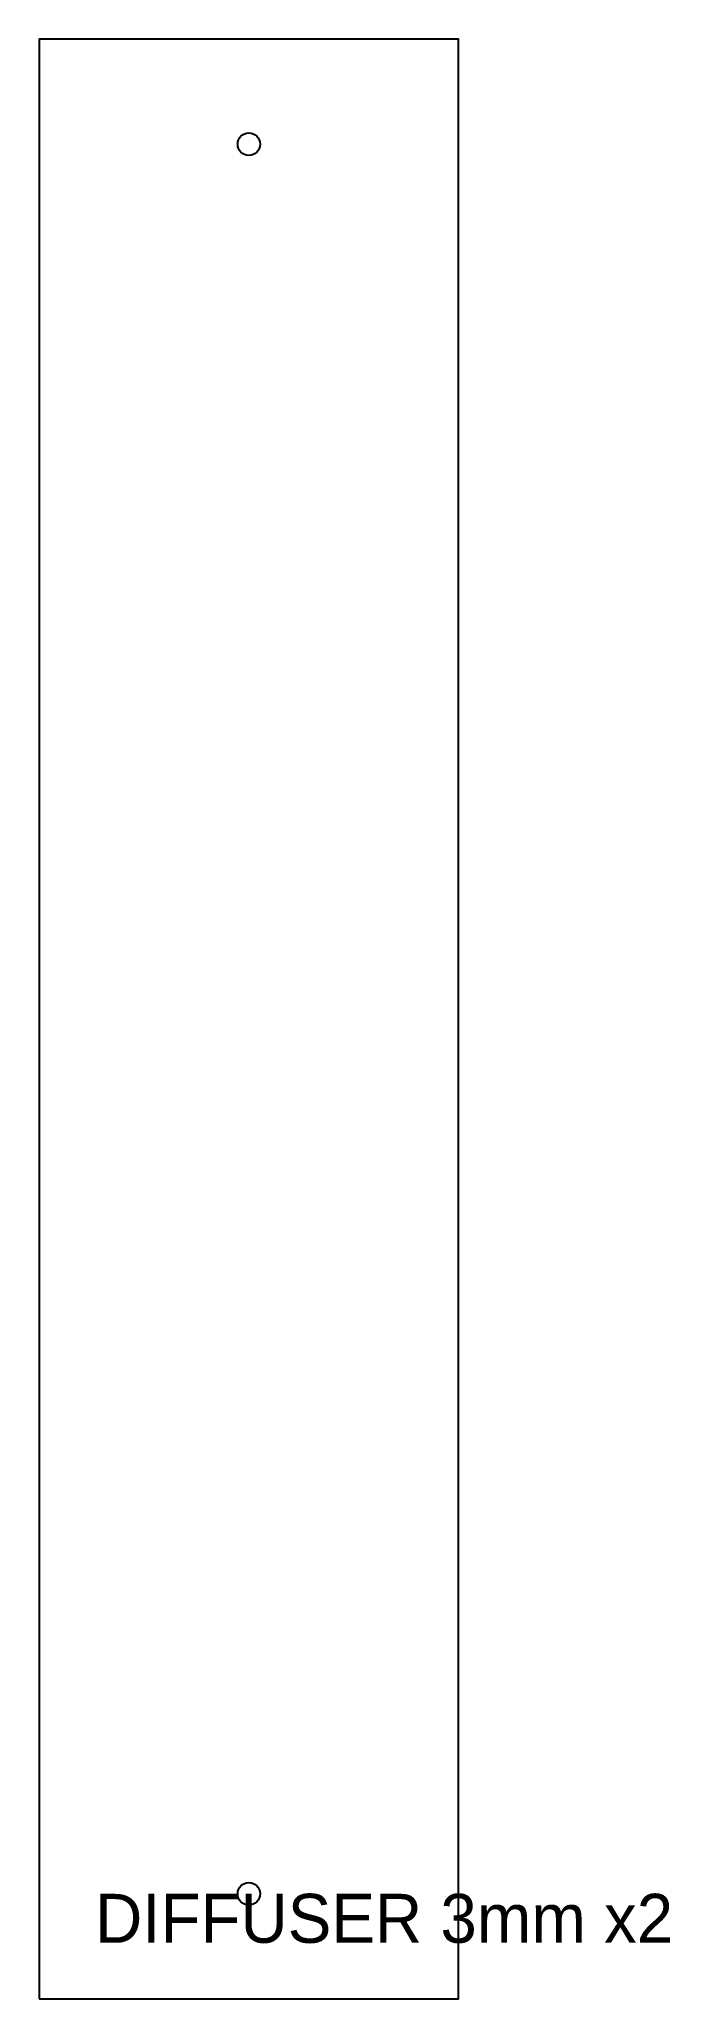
# Model space of a CAD drawing. Header units: millimetres. Extents: x 0 to 90, y 0 to 280.
import ezdxf

# ---------------------------------------------------------------- set-up
doc = ezdxf.new("R2010")
doc.units = ezdxf.units.MM
doc.layers.add('CUT', color=1, linetype='Continuous')
doc.layers.add('ENGRAVE', color=5, linetype='Continuous')

msp = doc.modelspace()

# ---------------------------------------------------------------- linework, layer by layer
at = {"layer": 'CUT'}
msp.add_lwpolyline([(0, 0), (60, 0), (60, 280), (0, 280)], close=True, dxfattribs=at)
for centre in [(30, 265), (30, 15)]:
    msp.add_circle(centre, 1.6, dxfattribs=at)

# ---------------------------------------------------------------- texts
at = {"layer": 'ENGRAVE'}
msp.add_text('DIFFUSER 3mm x2', height=7, dxfattribs=at).set_placement((8, 8))

doc.saveas('drawing.dxf')
